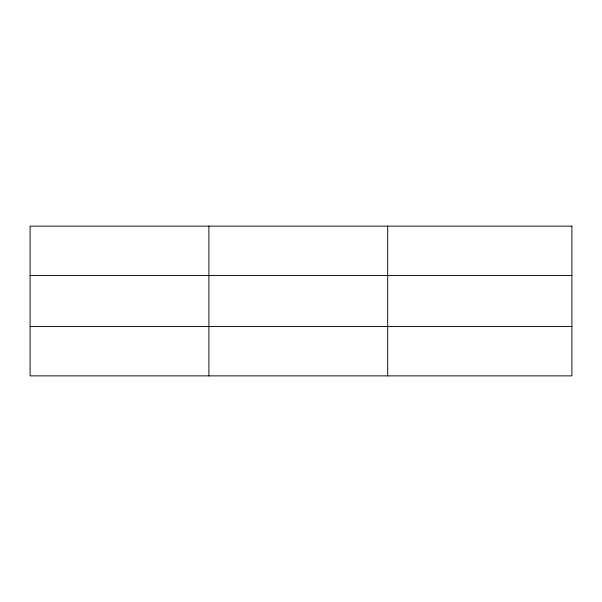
<?xml version="1.0" encoding="UTF-8"?>
<svg xmlns="http://www.w3.org/2000/svg" width="602" height="602" viewBox="0 0 602 602"><rect width="100%" height="100%" fill="white"/><g stroke="black" fill="none" stroke-linecap="round" stroke-linejoin="round"><path stroke-width="0.9" d="M208.894 375.874L208.894 226.126M387.688 375.874L387.688 226.126M30.1 275.543L571.9 275.543M30.1 326.457L571.9 326.457M571.9 226.126L571.9 375.874L30.1 375.874L30.1 226.126L571.9 226.126"/></g></svg>
